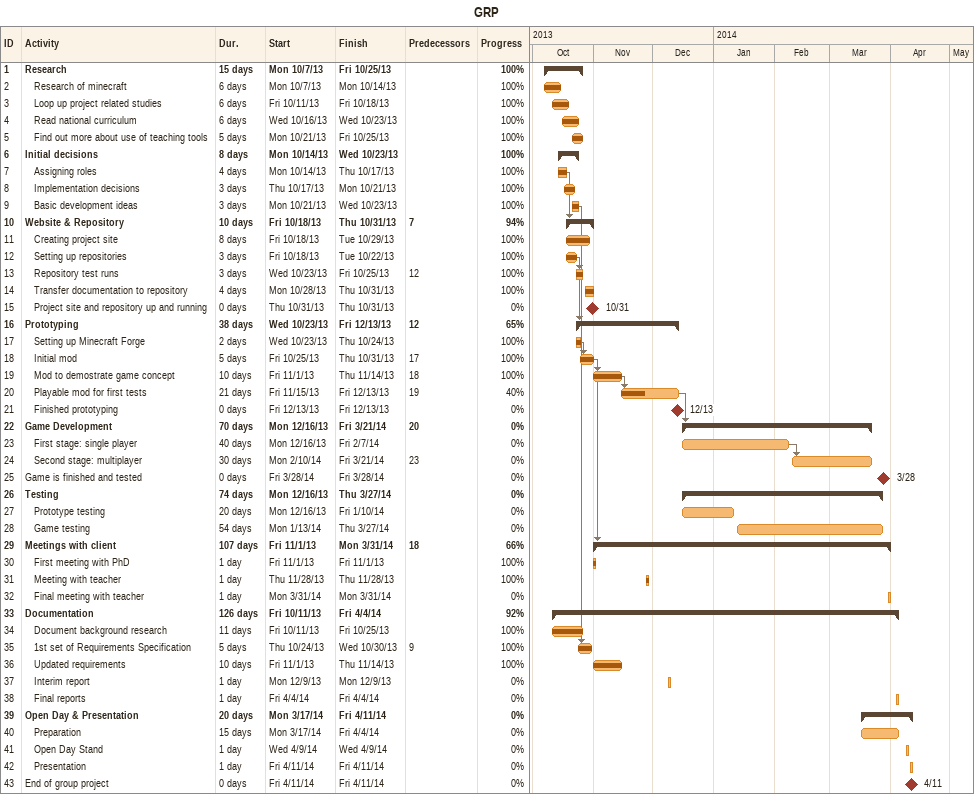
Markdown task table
GRP

| ID | Level | Task | Duration | Start | Finish | Predecessors | % complete |
|---|---|---|---|---|---|---|---|
| 1 | 1 | **Research** | 15d | 2013-10-07 | 2013-10-25 |  | 100 |
| 2 | 2 | Research of minecraft | 6d | 2013-10-07 | 2013-10-14 |  | 100 |
| 3 | 2 | Loop up project related studies | 6d | 2013-10-11 | 2013-10-18 |  | 100 |
| 4 | 2 | Read national curriculum | 6d | 2013-10-16 | 2013-10-23 |  | 100 |
| 5 | 2 | Find out more about use of teaching tools | 5d | 2013-10-21 | 2013-10-25 |  | 100 |
| 6 | 1 | **Initial decisions** | 8d | 2013-10-14 | 2013-10-23 |  | 100 |
| 7 | 2 | Assigning roles | 4d | 2013-10-14 | 2013-10-17 |  | 100 |
| 8 | 2 | Implementation decisions | 3d | 2013-10-17 | 2013-10-21 |  | 100 |
| 9 | 2 | Basic development ideas | 3d | 2013-10-21 | 2013-10-23 |  | 100 |
| 10 | 1 | **Website & Repository** | 10d | 2013-10-18 | 2013-10-31 | 7 | 94 |
| 11 | 2 | Creating project site | 8d | 2013-10-18 | 2013-10-29 |  | 100 |
| 12 | 2 | Setting up repositories | 3d | 2013-10-18 | 2013-10-22 |  | 100 |
| 13 | 2 | Repository test runs | 3d | 2013-10-23 | 2013-10-25 | 12 | 100 |
| 14 | 2 | Transfer documentation to repository | 4d | 2013-10-28 | 2013-10-31 |  | 100 |
| 15 | 2 | Project site and repository up and running | 0d | 2013-10-31 | 2013-10-31 |  | 0 |
| 16 | 1 | **Prototyping** | 38d | 2013-10-23 | 2013-12-13 | 12 | 65 |
| 17 | 2 | Setting up Minecraft Forge | 2d | 2013-10-23 | 2013-10-24 |  | 100 |
| 18 | 2 | Initial mod | 5d | 2013-10-25 | 2013-10-31 | 17 | 100 |
| 19 | 2 | Mod to demostrate game concept | 10d | 2013-11-01 | 2013-11-14 | 18 | 100 |
| 20 | 2 | Playable mod for first tests | 21d | 2013-11-15 | 2013-12-13 | 19 | 40 |
| 21 | 2 | Finished prototyping | 0d | 2013-12-13 | 2013-12-13 |  | 0 |
| 22 | 1 | **Game Development** | 70d | 2013-12-16 | 2014-03-21 | 20 | 0 |
| 23 | 2 | First stage: single player | 40d | 2013-12-16 | 2014-02-07 |  | 0 |
| 24 | 2 | Second stage: multiplayer | 30d | 2014-02-10 | 2014-03-21 | 23 | 0 |
| 25 | 1 | Game is finished and tested | 0d | 2014-03-28 | 2014-03-28 |  | 0 |
| 26 | 1 | **Testing** | 74d | 2013-12-16 | 2014-03-27 |  | 0 |
| 27 | 2 | Prototype testing | 20d | 2013-12-16 | 2014-01-10 |  | 0 |
| 28 | 2 | Game testing | 54d | 2014-01-13 | 2014-03-27 |  | 0 |
| 29 | 1 | **Meetings with client** | 107d | 2013-11-01 | 2014-03-31 | 18 | 66 |
| 30 | 2 | First meeting with PhD | 1d | 2013-11-01 | 2013-11-01 |  | 100 |
| 31 | 2 | Meeting with teacher | 1d | 2013-11-28 | 2013-11-28 |  | 100 |
| 32 | 2 | Final meeting with teacher | 1d | 2014-03-31 | 2014-03-31 |  | 0 |
| 33 | 1 | **Documentation** | 126d | 2013-10-11 | 2014-04-04 |  | 92 |
| 34 | 2 | Document background research | 11d | 2013-10-11 | 2013-10-25 |  | 100 |
| 35 | 2 | 1st set of Requirements Specification | 5d | 2013-10-24 | 2013-10-30 | 9 | 100 |
| 36 | 2 | Updated requirements | 10d | 2013-11-01 | 2013-11-14 |  | 100 |
| 37 | 2 | Interim report | 1d | 2013-12-09 | 2013-12-09 |  | 0 |
| 38 | 2 | Final reports | 1d | 2014-04-04 | 2014-04-04 |  | 0 |
| 39 | 1 | **Open Day & Presentation** | 20d | 2014-03-17 | 2014-04-11 |  | 0 |
| 40 | 2 | Preparation | 15d | 2014-03-17 | 2014-04-04 |  | 0 |
| 41 | 2 | Open Day Stand | 1d | 2014-04-09 | 2014-04-09 |  | 0 |
| 42 | 2 | Presentation | 1d | 2014-04-11 | 2014-04-11 |  | 0 |
| 43 | 1 | End of group project | 0d | 2014-04-11 | 2014-04-11 |  | 0 |
